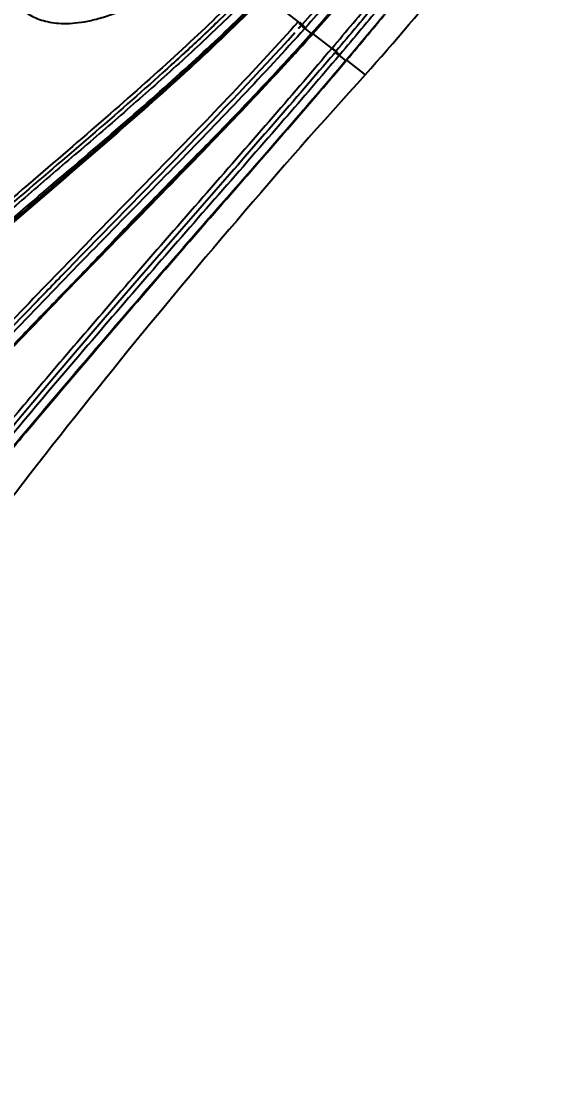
# Model space of a CAD drawing. Header units: millimetres. Extents: x 1145859089 to 1147511753, y -1047484727 to -1047247487.
# Drawn here: x 1147324796.9 to 1147324835.8, y -1047433719.8 to -1047433641.6 of the extents above; entities that cross this region are included whole.
import ezdxf
from ezdxf.xclip import XClip

# ---------------------------------------------------------------- set-up
doc = ezdxf.new("R2010")
doc.units = ezdxf.units.MM
doc.header["$LTSCALE"] = 100
doc.header["$MEASUREMENT"] = 0
doc.header["$XCLIPFRAME"] = 2
doc.layers.get('0').update_dxf_attribs({"linetype": 'CONTINUOUS'})
for name, color, linetype in [('XREF', 135, 'CONTINUOUS'), ('단지배치도$0$S240910', 33, 'CONTINUOUS'), ('단지배치도$0$W240910', 135, 'CONTINUOUS')]:
    doc.layers.add(name, color=color, linetype=linetype)
doc.styles.add('단지배치도$0$WS1', font='romans.shx', dxfattribs={"width": 0.8, "bigfont": 'whgtxt.shx'})

# ---------------------------------------------------------------- blocks, each defined once
blk = doc.blocks.new('단지배치도$0$zw$9902')
at = {"layer": '단지배치도$0$W240910', "linetype": 'ByBlock', "ltscale": 20}
for p, q in [((64542.665, -62270.447), (64545.089, -62272.353)), ((64545.089, -62272.353), (64545.128, -62272.309)), ((64545.383, -62272.543), (64545.333, -62272.598)), ((64545.635, -62272.775), (64545.586, -62272.83)), ((64545.587, -62272.831), (64546.063, -62273.205)), ((64546.087, -62273.179), (64546.063, -62273.205)), ((64546.127, -62273.209), (64546.103, -62273.237)), ((64546.127, -62273.209), (64546.148, -62273.186)), ((64546.127, -62273.209), (64546.127, -62273.209)), ((64546.162, -62273.236), (64546.16, -62273.234)), ((64546.161, -62273.235), (64546.182, -62273.212)), ((64546.182, -62273.212), (64547.556, -62274.292)), ((64547.557, -62274.293), (64547.582, -62274.264)), ((64548.139, -62274.754), (64548.096, -62274.804)), ((64548.096, -62274.804), (64548.573, -62275.179)), ((64548.572, -62275.179), (64548.574, -62275.18)), ((64548.573, -62275.179), (64548.602, -62275.146)), ((64548.624, -62275.155), (64548.595, -62275.189)), ((64548.624, -62275.155), (64548.624, -62275.155)), ((64548.648, -62275.151), (64550.002, -62276.216))]:
    blk.add_line(p, q, dxfattribs=at)
for centre, radius, start, end in [((64444.086, -62180.538), 142.732, 317.90731, 325.73035), ((64547.944, -62270.974), 2.882, 229.85952, 229.99815), ((64546.706, -62272.453), 0.954, 229.90331, 230.21632), ((64546.663, -62272.507), 0.885, 230.11814, 230.32739), ((64547.601, -62271.376), 2.354, 230.33374, 230.3912), ((64546.664, -62272.503), 0.888, 230.61734, 230.78248), ((64546.51, -62272.694), 0.643, 230.62341, 230.86052), ((64546.513, -62272.692), 0.647, 230.78819, 231.0088), ((64546.488, -62272.719), 0.609, 231.21914, 231.43912), ((64546.422, -62272.805), 0.502, 231.18283, 231.44076), ((64546.369, -62272.869), 0.419, 231.67107, 231.96659), ((64546.336, -62272.914), 0.362, 231.6568, 231.98085), ((64546.302, -62272.959), 0.306, 231.93269, 232.29564), ((64546.268, -62273.001), 0.252, 232.55634, 232.97001), ((64546.241, -62273.038), 0.206, 232.57941, 233.05674), ((64546.217, -62273.07), 0.166, 233.33311, 233.88437), ((64546.196, -62273.099), 0.131, 233.42892, 234.07859), ((64546.179, -62273.123), 0.101, 234.37916, 235.15139), ((64546.165, -62273.144), 0.0762, 234.55311, 235.49497), ((64546.154, -62273.16), 0.0558, 235.28723, 236.44959), ((64546.144, -62273.174), 0.0391, 236.72956, 238.21694), ((64546.133, -62273.194), 0.0168, 239.22265, 241.90733), ((64546.138, -62273.186), 0.0261, 237.33034, 239.27346), ((64546.13, -62273.2), 0.0098, 240.34711, 244.21036), ((64546.127, -62273.207), 0.00242, 245.54048, 255.80349), ((64546.128, -62273.204), 0.00515, 242.56133, 248.63952), ((64546.127, -62273.209), 0.000395, 255.72564, 291.17911), ((64546.127, -62273.208), 0.000972, 248.44524, 268.32251), ((64546.127, -62273.212), 0.00266, 76.88344, 87.91267), ((64546.127, -62273.212), 0.00244, 87.57266, 99.87687), ((64546.108, -62273.25), 0.0446, 61.95718, 62.66343), ((64546.125, -62273.218), 0.00879, 67.91115, 71.12736), ((64546.118, -62273.231), 0.0228, 60.59723, 62.25083), ((64546.116, -62273.234), 0.027, 59.97568, 61.60722), ((64546.106, -62273.25), 0.0456, 57.90768, 58.99501), ((64546.094, -62273.268), 0.0673, 56.17229, 56.99264), ((64546.087, -62273.281), 0.082, 56.30043, 57.04342), ((64546.075, -62273.297), 0.102, 54.97898, 55.62522), ((64546.057, -62273.321), 0.132, 54.27153, 54.81874), ((64546.037, -62273.348), 0.165, 53.68842, 54.16026), ((64546.019, -62273.375), 0.199, 53.58439, 54.00313), ((64545.993, -62273.407), 0.239, 52.74197, 53.11331), ((64545.966, -62273.444), 0.285, 52.69447, 53.02643), ((64545.936, -62273.484), 0.335, 52.32846, 52.62629), ((64545.9, -62273.526), 0.39, 51.68376, 51.9539), ((64545.866, -62273.573), 0.448, 51.69611, 51.94155), ((64545.824, -62273.625), 0.515, 51.42282, 51.64756), ((64545.781, -62273.678), 0.584, 51.17011, 51.37623), ((64545.735, -62273.735), 0.656, 50.93526, 51.12555), ((64545.685, -62273.8), 0.739, 50.97361, 51.1497), ((64545.63, -62273.862), 0.821, 50.51798, 50.68192), ((64545.571, -62273.932), 0.913, 50.32817, 50.48064), ((64545.51, -62274.011), 1.012, 50.3784, 50.52053), ((64545.451, -62274.081), 1.104, 50.19768, 50.33166), ((64545.395, -62274.146), 1.19, 50.02583, 50.15351), ((64548.75, -62274.882), 0.346, 239.39118, 239.63857), ((64548.736, -62274.906), 0.318, 239.5952, 239.85678), ((64548.722, -62274.93), 0.291, 239.80951, 240.08835), ((64548.708, -62274.955), 0.262, 240.09632, 240.39528), ((64548.694, -62274.979), 0.234, 240.40412, 240.72586), ((64548.682, -62275.001), 0.21, 240.73611, 241.0821), ((64548.671, -62275.021), 0.186, 241.09399, 241.46831), ((64548.661, -62275.04), 0.165, 241.48192, 241.88734), ((64548.651, -62275.056), 0.146, 242.31093, 242.75297), ((64548.643, -62275.073), 0.127, 242.36192, 242.84433), ((64548.635, -62275.088), 0.11, 242.86355, 243.39397), ((64548.628, -62275.101), 0.0953, 243.41563, 243.99934), ((64548.621, -62275.114), 0.0807, 244.77072, 245.41973), ((64548.617, -62275.126), 0.0684, 244.8495, 245.57315), ((64548.612, -62275.136), 0.0575, 245.61941, 246.43178), ((64548.608, -62275.144), 0.0484, 247.20679, 248.11703), ((64548.604, -62275.153), 0.0387, 247.68432, 248.73242), ((64548.602, -62275.16), 0.0309, 248.81781, 250.045), ((64548.6, -62275.165), 0.0252, 250.14795, 251.54091), ((64548.598, -62275.169), 0.0211, 252.0991, 253.61358), ((64548.596, -62275.175), 0.0147, 255.37018, 257.34294), ((64548.595, -62275.181), 0.00924, 255.84016, 258.72418), ((64548.595, -62275.181), 0.00827, 260.16794, 262.95947), ((64548.596, -62275.172), 0.0175, 260.79311, 261.92212), ((64548.594, -62275.186), 0.00374, 270.61331, 275.71989), ((64548.594, -62275.188), 0.00165, 279.37411, 293.82837), ((64548.594, -62275.187), 0.00249, 289.59368, 300.91386), ((64548.828, -62274.788), 0.423, 237.53686, 237.99452), ((64548.678, -62275.03), 0.138, 237.66084, 238.70731), ((64548.672, -62275.04), 0.127, 238.50122, 239.20327), ((64548.672, -62275.039), 0.128, 240.00531, 240.55492), ((64548.781, -62274.848), 0.347, 239.92865, 240.11371), ((64548.655, -62275.071), 0.0913, 240.06487, 240.85839), ((64548.655, -62275.07), 0.0925, 241.15166, 241.88678), ((64548.654, -62275.074), 0.0877, 241.25386, 241.98349), ((64548.646, -62275.088), 0.0718, 242.70172, 243.5558), ((64548.641, -62275.099), 0.0601, 243.19117, 244.16605), ((64548.634, -62275.112), 0.045, 244.96543, 246.14476), ((64548.638, -62275.106), 0.0525, 243.75282, 244.8147), ((64548.632, -62275.119), 0.0378, 245.66452, 246.99525), ((64548.629, -62275.125), 0.0311, 247.29389, 248.80847), ((64548.627, -62275.13), 0.0258, 248.22473, 249.94454), ((64548.626, -62275.135), 0.0211, 250.00741, 251.98827), ((64548.625, -62275.139), 0.0169, 251.5287, 253.81787), ((64548.624, -62275.142), 0.0135, 253.79392, 256.47914), ((64548.623, -62275.147), 0.00817, 258.88713, 262.65251), ((64548.623, -62275.145), 0.0105, 255.91824, 259.07305), ((64548.622, -62275.151), 0.00469, 264.9423, 270.37067), ((64548.622, -62275.149), 0.00619, 261.95351, 266.4455), ((64548.623, -62275.153), 0.00214, 280.79678, 289.78318), ((64548.623, -62275.153), 0.00272, 275.13657, 282.90627), ((64548.623, -62275.152), 0.00362, 269.62124, 276.12603), ((64548.623, -62275.154), 0.00158, 298.65005, 309.34983), ((64548.623, -62275.154), 0.00178, 290.20808, 300.29947), ((64929.295, -62618.981), 511.226, 137.89612, 144.26018)]:
    blk.add_arc(centre, radius, start, end, dxfattribs=at)
for points, knots in [([(64557.378, -62257.285), (64556.479, -62258.59), (64554.62, -62261.242), (64551.673, -62265.143), (64548.578, -62268.928), (64546.44, -62271.361), (64545.384, -62272.543)], [0, 0, 0, 0, 0.244999, 0.5, 0.755001, 1, 1, 1, 1]), ([(64557.662, -62257.475), (64556.762, -62258.784), (64554.898, -62261.443), (64551.943, -62265.355), (64548.839, -62269.152), (64546.696, -62271.591), (64545.636, -62272.774)], [0, 0, 0, 0, 0.244998, 0.5, 0.755001, 1, 1, 1, 1]), ([(64546.086, -62273.178), (64547.151, -62271.989), (64549.3, -62269.538), (64552.417, -62265.729), (64555.382, -62261.8), (64557.257, -62259.133), (64558.161, -62257.818)], [2.526261, 2.526261, 2.526261, 2.526261, 33.473298, 65.683384, 97.893471, 128.8405, 128.8405, 128.8405, 128.8405]), ([(64546.127, -62273.209), (64547.191, -62272.02), (64549.34, -62269.57), (64552.457, -62265.76), (64555.423, -62261.831), (64557.297, -62259.164), (64558.201, -62257.85)], [0, 0, 0, 0, 0.245, 0.5, 0.755, 1, 1, 1, 1]), ([(64546.183, -62273.212), (64547.243, -62272.027), (64549.387, -62269.586), (64552.492, -62265.788), (64555.45, -62261.873), (64557.315, -62259.213), (64558.217, -62257.903)], [0, 0, 0, 0, 0.244999, 0.5, 0.755001, 1, 1, 1, 1]), ([(64547.583, -62274.264), (64548.611, -62273.048), (64550.692, -62270.572), (64552.728, -62268.057), (64553.743, -62266.771)], [0, 0, 0, 0, 0.493578, 1, 1, 1, 1]), ([(64554.035, -62267.001), (64553.031, -62268.274), (64550.992, -62270.795), (64548.906, -62273.275), (64547.862, -62274.51)], [0, 0, 0, 0, 0.5, 1, 1, 1, 1]), ([(64554.324, -62267.229), (64553.317, -62268.504), (64551.267, -62271.026), (64549.185, -62273.517), (64548.138, -62274.754)], [0, 0, 0, 0, 0.500001, 1, 1, 1, 1]), ([(64524.991, -62271.512), (64525.129, -62271.62), (64525.421, -62271.82), (64525.907, -62272.068), (64526.455, -62272.264), (64527.075, -62272.402), (64527.774, -62272.472), (64528.568, -62272.461), (64529.461, -62272.351), (64530.454, -62272.131), (64531.55, -62271.784), (64532.75, -62271.295), (64534.06, -62270.644), (64535.486, -62269.809), (64537.031, -62268.766), (64538.149, -62267.908), (64538.726, -62267.436)], [0, 0, 0, 0, 0.071429, 0.142857, 0.214286, 0.285714, 0.357143, 0.428571, 0.5, 0.571429, 0.642857, 0.714286, 0.785714, 0.857143, 0.928571, 1, 1, 1, 1]), ([(64548.601, -62275.145), (64549.65, -62273.906), (64551.74, -62271.411), (64553.792, -62268.882), (64554.801, -62267.604)], [0, 0, 0, 0, 0.500033, 1, 1, 1, 1]), ([(64548.624, -62275.155), (64549.672, -62273.917), (64551.761, -62271.425), (64553.811, -62268.896), (64554.82, -62267.618)], [0, 0, 0, 0, 0.499997, 1, 1, 1, 1]), ([(64542.002, -62270.014), (64540.883, -62271.149), (64538.595, -62273.377), (64535.065, -62276.61), (64531.467, -62279.762), (64527.837, -62282.871), (64524.217, -62285.988), (64520.614, -62289.124), (64517.023, -62292.273), (64513.477, -62295.474), (64510.567, -62298.191), (64508.291, -62300.42), (64506.573, -62302.08), (64504.914, -62303.801), (64503.282, -62305.546), (64501.691, -62307.329), (64500.659, -62308.542), (64500.151, -62309.155)], [0, 0, 0, 0, 0.00478813, 0.00957688, 0.01436517, 0.01915157, 0.02393568, 0.02871811, 0.03350035, 0.03828248, 0.04306514, 0.0454572, 0.04784956, 0.05024207, 0.05263435, 0.05502613, 0.05741722, 0.05741722, 0.05741722, 0.05741722]), ([(64500.746, -62309.641), (64503.749, -62306.049), (64510.38, -62299.132), (64521.138, -62289.474), (64532.181, -62280.179), (64539.276, -62273.778), (64542.546, -62270.451)], [0.154115, 0.154115, 0.154115, 0.154115, 3.475417, 6.939195, 10.402972, 13.712636, 13.712636, 13.712636, 13.712636]), ([(64500.853, -62309.76), (64502.386, -62307.922), (64504.783, -62305.246), (64508.116, -62301.809), (64510.24, -62299.7), (64511.979, -62298.055), (64513.744, -62296.44), (64515.46, -62294.77), (64517.26, -62293.195), (64519.018, -62291.572), (64523.983, -62287.257), (64530.359, -62281.836), (64537.531, -62275.49), (64540.988, -62272.161), (64542.668, -62270.449)], [0, 0, 0, 0, 0.00718957, 0.01078584, 0.01438205, 0.0161798, 0.01797714, 0.02157165, 0.02336893, 0.02516623, 0.02876067, 0.04314148, 0.05033892, 0.05753311, 0.05753311, 0.05753311, 0.05753311]), ([(64541.787, -62269.797), (64538.559, -62273.076), (64531.519, -62279.429), (64523.623, -62286.076), (64519.34, -62289.819), (64518.744, -62290.343)], [7.917972, 7.917972, 7.917972, 7.917972, 12.012967, 16.321051, 17.019265, 17.019265, 17.019265, 17.019265]), ([(64545.089, -62272.354), (64543.601, -62274.015), (64540.443, -62277.436), (64535.529, -62282.527), (64530.455, -62287.718), (64523.722, -62294.664), (64517.093, -62301.709), (64510.874, -62308.877), (64507.966, -62312.514), (64506.637, -62314.309)], [0, 0, 0, 0, 0.117497, 0.244996, 0.372496, 0.499995, 0.754994, 0.882494, 1, 1, 1, 1]), ([(64545.586, -62272.831), (64542.579, -62276.184), (64537.765, -62281.208), (64531.198, -62287.902), (64524.395, -62294.89), (64517.705, -62301.987), (64511.412, -62309.183), (64508.489, -62312.851), (64507.15, -62314.658)], [0, 0, 0, 0, 0.237506, 0.366256, 0.495006, 0.752506, 0.881256, 1, 1, 1, 1]), ([(64539.203, -62272.336), (64538.454, -62273.066), (64537.296, -62274.156), (64536.125, -62275.23), (64535.716, -62275.589)], [72.272299, 72.272299, 72.272299, 72.272299, 76.607902, 78.86257, 78.86257, 78.86257, 78.86257]), ([(64545.381, -62272.541), (64545.384, -62272.539), (64545.308, -62272.464), (64545.171, -62272.343), (64545.129, -62272.309)], [2.085049, 2.085049, 2.085049, 2.085049, 6.508361, 10.943204, 10.943204, 10.943204, 10.943204]), ([(64545.586, -62272.831), (64545.543, -62272.796), (64545.406, -62272.675), (64545.33, -62272.601), (64545.333, -62272.599)], [1.650384, 1.650384, 1.650384, 1.650384, 5.151238, 8.651589, 8.651589, 8.651589, 8.651589]), ([(64545.636, -62272.774), (64545.615, -62272.757), (64545.559, -62272.709), (64545.468, -62272.628), (64545.4, -62272.564), (64545.382, -62272.544), (64545.384, -62272.543)], [0, 0, 0, 0, 0.244667, 0.499118, 0.75357, 1, 1, 1, 1]), ([(64507.625, -62315.032), (64509.055, -62313.141), (64511.542, -62310.074), (64515.153, -62305.895), (64518.308, -62302.366), (64521.524, -62298.895), (64524.508, -62295.748), (64526.967, -62293.188), (64529.171, -62290.932), (64531.081, -62288.934), (64532.963, -62286.909), (64534.622, -62285.22), (64536.272, -62283.521), (64537.934, -62281.833), (64539.593, -62280.139), (64541.235, -62278.429), (64543.405, -62276.129), (64545.009, -62274.382), (64546.062, -62273.205)], [0, 0, 0, 0, 0.00711659, 0.01186137, 0.01660485, 0.021348, 0.02609219, 0.02965056, 0.03202317, 0.03558152, 0.03795348, 0.04032436, 0.04269613, 0.04506882, 0.04744163, 0.0498137, 0.05218527, 0.05692701, 0.05692701, 0.05692701, 0.05692701]), ([(64507.69, -62315.087), (64510.437, -62311.377), (64516.582, -62304.172), (64526.387, -62293.755), (64536.434, -62283.561), (64543, -62276.699), (64546.103, -62273.236)], [0.124832, 0.124832, 0.124832, 0.124832, 3.006276, 6.01151, 9.016744, 11.897146, 11.897146, 11.897146, 11.897146]), ([(64547.557, -62274.294), (64547.593, -62274.318), (64547.747, -62274.44), (64547.839, -62274.534), (64547.834, -62274.538)], [3.180577, 3.180577, 3.180577, 3.180577, 10.648416, 18.129602, 18.129602, 18.129602, 18.129602]), ([(64547.859, -62274.508), (64547.864, -62274.503), (64547.773, -62274.409), (64547.619, -62274.287), (64547.583, -62274.264)], [3.212582, 3.212582, 3.212582, 3.212582, 10.661763, 18.122295, 18.122295, 18.122295, 18.122295]), ([(64548.095, -62274.804), (64546.771, -62276.37), (64543.847, -62279.773), (64539.29, -62284.99), (64534.482, -62290.486), (64529.72, -62296.019), (64524.996, -62301.579), (64520.348, -62307.199), (64515.941, -62312.776), (64513.163, -62316.541), (64511.903, -62318.396)], [0, 0, 0, 0, 0.108757, 0.237507, 0.366257, 0.495006, 0.623756, 0.752506, 0.881256, 1, 1, 1, 1]), ([(64512.381, -62318.772), (64513.709, -62316.815), (64516.521, -62313.012), (64520.922, -62307.46), (64525.433, -62302.001), (64530.015, -62296.602), (64534.253, -62291.68), (64538.132, -62287.225), (64542.804, -62281.893), (64546.29, -62277.877), (64548.572, -62275.179)], [0, 0, 0, 0, 0.00709365, 0.01418549, 0.02127669, 0.02836779, 0.03545818, 0.0407762, 0.04609378, 0.05672761, 0.05672761, 0.05672761, 0.05672761]), ([(64548.595, -62275.189), (64546.542, -62277.618), (64543.889, -62280.693), (64536.899, -62288.683), (64534.408, -62291.546), (64529.464, -62297.3), (64527.007, -62300.185), (64519.881, -62308.752), (64516.405, -62313.181), (64513.474, -62317.243), (64512.931, -62318.016), (64512.401, -62318.798)], [0, 0, 0, 0, 0.29037, 0.29037, 0.452016, 0.452016, 0.613615, 0.613615, 0.92715, 0.92715, 1, 1, 1, 1]), ([(64521.76, -62306.565), (64522.96, -62305.076), (64525.716, -62301.748), (64530.069, -62296.615), (64534.786, -62291.128), (64539.549, -62285.674), (64543.525, -62281.127), (64546.552, -62277.614), (64547.992, -62275.925), (64548.648, -62275.151)], [0.2713648, 0.2713648, 0.2713648, 0.2713648, 0.372494, 0.4999945, 0.6274951, 0.7549957, 0.8824963, 0.9462466, 1, 1, 1, 1]), ([(64547.722, -62274.679), (64546.338, -62276.308), (64543.353, -62279.779), (64538.094, -62285.795), (64532.737, -62291.949), (64528.01, -62297.458), (64525.219, -62300.778), (64523.889, -62302.379), (64523.865, -62302.398)], [0.0026119, 0.0026119, 0.0026119, 0.0026119, 0.1111111, 0.2222222, 0.3333333, 0.4444444, 0.5555556, 0.557175, 0.557175, 0.557175, 0.557175]), ([(64548.564, -62275.226), (64547.079, -62276.98), (64543.921, -62280.654), (64540.427, -62284.646), (64538.457, -62286.903), (64538.16, -62287.246)], [0.0000941, 0.0000941, 0.0000941, 0.0000941, 0.00701454, 0.01464184, 0.0160047, 0.0160047, 0.0160047, 0.0160047]), ([(64548.095, -62274.804), (64548.058, -62274.78), (64547.905, -62274.658), (64547.814, -62274.565), (64547.819, -62274.561)], [1.897085, 1.897085, 1.897085, 1.897085, 6.288488, 10.689102, 10.689102, 10.689102, 10.689102]), ([(64547.862, -62274.51), (64547.857, -62274.515), (64547.846, -62274.526), (64547.832, -62274.542), (64547.824, -62274.554), (64547.819, -62274.561)], [0, 0, 0, 0, 0.333333, 0.666667, 1, 1, 1, 1]), ([(64548.138, -62274.754), (64548.136, -62274.752), (64548.116, -62274.738), (64548.059, -62274.695), (64547.96, -62274.613), (64547.882, -62274.54), (64547.862, -62274.515), (64547.863, -62274.512), (64547.862, -62274.51)], [0.1501338, 0.1501338, 0.1501338, 0.1501338, 0.1596483, 0.3297716, 0.4998948, 0.670018, 0.8401412, 0.8496092, 0.8496092, 0.8496092, 0.8496092]), ([(64548.595, -62275.189), (64548.599, -62275.185), (64548.605, -62275.177), (64548.615, -62275.166), (64548.621, -62275.159), (64548.624, -62275.155)], [0, 0, 0, 0, 0.333333, 0.666667, 1, 1, 1, 1]), ([(64535.786, -62289.975), (64535.053, -62290.813), (64533.778, -62292.284), (64532.507, -62293.758), (64531.969, -62294.395)], [0.019623708, 0.019623708, 0.019623708, 0.019623708, 0.022965418, 0.025469756, 0.025469756, 0.025469756, 0.025469756]), ([(64528.244, -62290.478), (64527.398, -62291.349), (64523.184, -62295.699), (64515.849, -62303.492), (64509.671, -62310.732), (64506.897, -62314.478)], [0.167451, 0.167451, 0.167451, 0.167451, 1.168134, 5.158259, 8.980935, 8.980935, 8.980935, 8.980935])]:
    blk.add_open_spline(points, degree=3, knots=knots, dxfattribs=at)
for points in [[(64541.567, -62269.585), (64540.321, -62270.853), (64537.587, -62273.514), (64532.766, -62277.87), (64527.266, -62282.621), (64521.157, -62287.852), (64514.455, -62293.787), (64508.623, -62299.315), (64503.738, -62304.318), (64501.004, -62307.406), (64499.778, -62308.881)], [(64500.627, -62309.529), (64501.852, -62308.058), (64504.588, -62304.976), (64509.52, -62299.956), (64515.357, -62294.457), (64522.341, -62288.327), (64528.444, -62283.144), (64533.855, -62278.49), (64538.578, -62274.237), (64541.258, -62271.631), (64542.48, -62270.388)], [(64545.333, -62272.597), (64545.176, -62272.772), (64545.019, -62272.947), (64544.861, -62273.122)], [(64545.342, -62272.585), (64545.343, -62272.584), (64545.331, -62272.572), (64545.289, -62272.53), (64545.219, -62272.466), (64545.146, -62272.401), (64545.105, -62272.366), (64545.089, -62272.354)], [(64507.727, -62315.167), (64508.739, -62313.806), (64510.975, -62310.941), (64514.962, -62306.255), (64519.608, -62301.073), (64524.949, -62295.394), (64531.122, -62289.016), (64536.983, -62283.023), (64541.969, -62277.834), (64544.848, -62274.704), (64546.162, -62273.236)], [(64528.243, -62290.477), (64533.808, -62284.73), (64539.488, -62279.075), (64544.863, -62273.124)], [(64546.062, -62273.205), (64546.087, -62273.226), (64546.102, -62273.237), (64546.103, -62273.236)], [(64546.148, -62273.186), (64546.149, -62273.185), (64546.161, -62273.194), (64546.183, -62273.212)], [(64547.557, -62274.294), (64546.221, -62275.876), (64543.384, -62279.186), (64538.45, -62284.825), (64533.491, -62290.512), (64529.115, -62295.6), (64525.207, -62300.197), (64521.703, -62304.408), (64518.575, -62308.268), (64515.797, -62311.803), (64513.346, -62315.049), (64511.95, -62317.036), (64511.308, -62317.982)], [(64544.307, -62280.19), (64545.736, -62278.541), (64547.156, -62276.888), (64548.564, -62275.226)], [(64547.722, -62274.679), (64547.755, -62274.64), (64547.788, -62274.601), (64547.819, -62274.561)], [(64538.781, -62286.533), (64540.271, -62284.83), (64541.76, -62283.125), (64543.243, -62281.417)], [(64530.374, -62296.247), (64530.249, -62296.388), (64530.127, -62296.532), (64530.005, -62296.676)]]:
    blk.add_open_spline(points, degree=3, dxfattribs=at)
at = {"layer": '단지배치도$0$S240910', "style": '단지배치도$0$WS1', "width": 0.8}
blk.add_text('FH:32.00', height=1200, dxfattribs=at).set_placement((60354.833, -63274.832))
blk = doc.blocks.new('단지배치도')
blk.add_blockref('단지배치도$0$zw$9902', (141034.193, 142437.157))

msp = doc.modelspace()

# ---------------------------------------------------------------- block references
at = {"layer": 'XREF'}
ref = msp.add_blockref('단지배치도', (1147119237.834579, -1047513806.462535), dxfattribs=at)
XClip(ref).set_block_clipping_path([(72982.4064819524, 34919.7593965302), (360382.4067475507, 255319.7593436702)])

doc.saveas('drawing.dxf')
